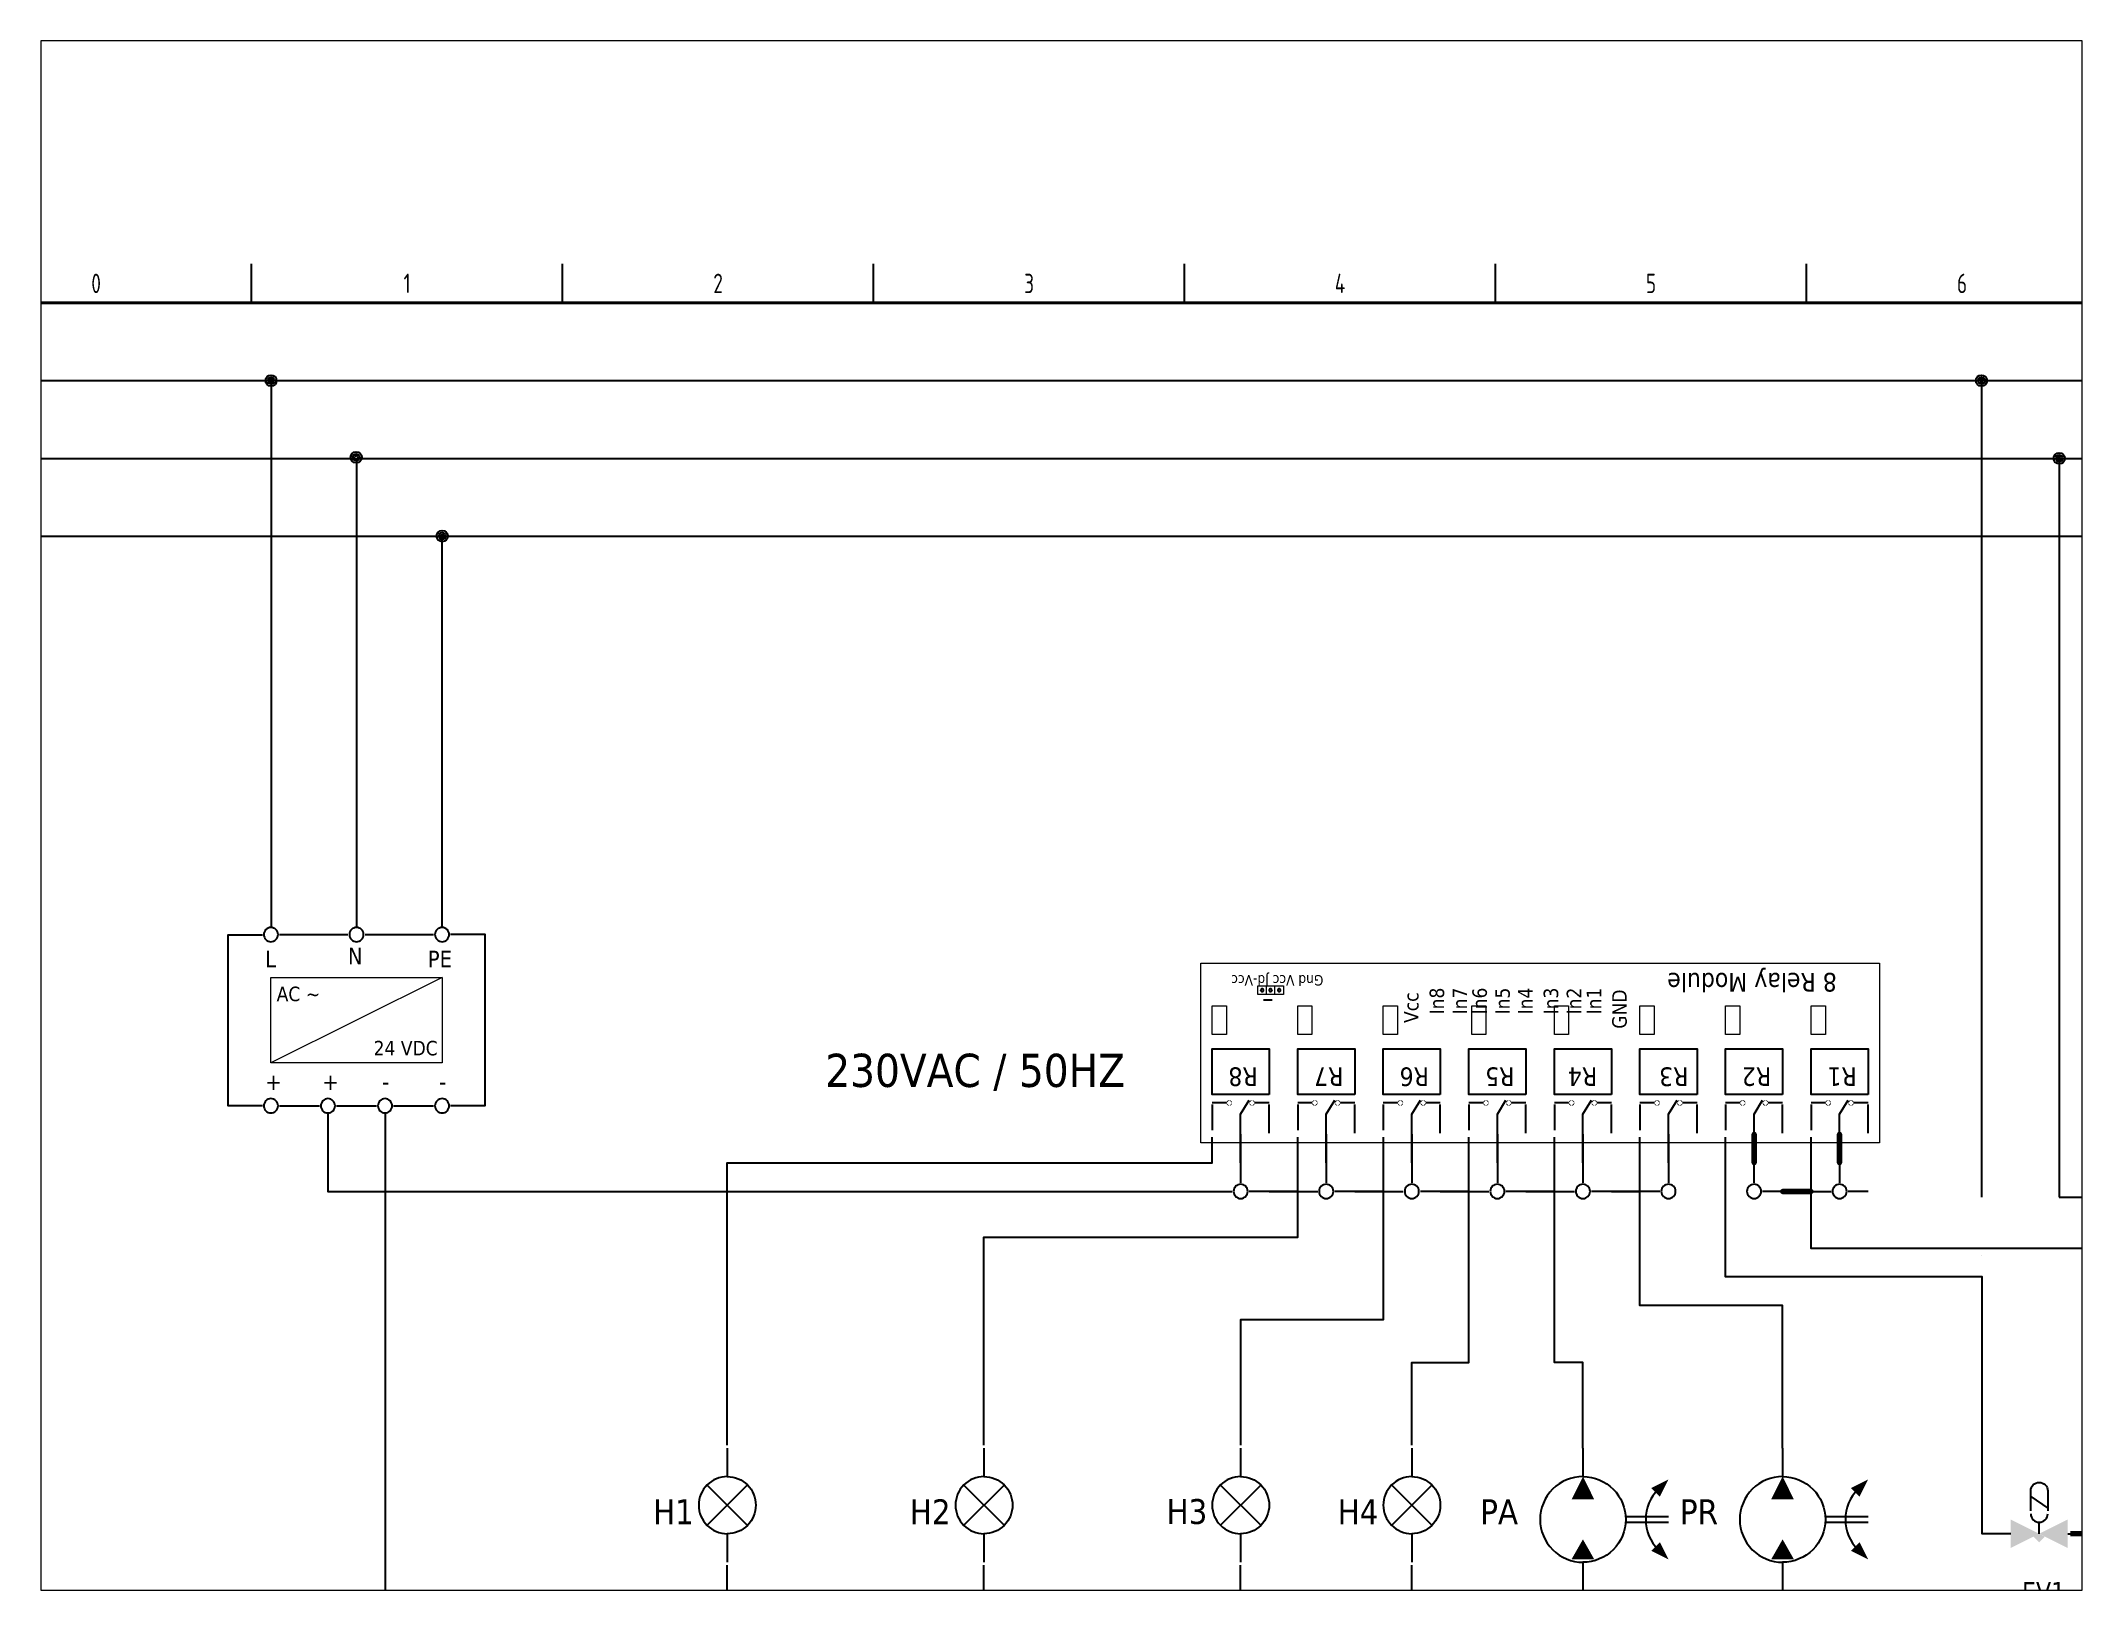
# Paper-space layout 'Layout2' of a CAD drawing. Extents: x 26 to 231, y 20 to 176.
# The model-space entities are those that its viewports show. They can reach past a viewport. Long polylines and large blocks are cut down to what shows.
import ezdxf
from ezdxf.enums import TextEntityAlignment as Align

# ---------------------------------------------------------------- set-up
doc = ezdxf.new("R2010")
doc.units = 0
doc.header["$LTSCALE"] = 10
for name, color, linetype in [('BU_1.5_mm^', 140, 'Continuous'), ('GNYE_1.5_mm^', 3, 'Continuous'), ('PDF _Géométrie', 7, 'Continuous'), ('PDF _Remplissages de solides', 7, 'Continuous'), ('PDF _Texte', 7, 'Continuous'), ('SYMS', 7, 'Continuous'), ('TITLE', 7, 'Continuous'), ('Title blocks', 7, 'Continuous'), ('WIREREF', 52, 'Continuous'), ('WIRES', 7, 'Continuous')]:
    doc.layers.add(name, color=color, linetype=linetype)
doc.styles.add('ISO8', font='ISO8.shx', dxfattribs={"width": 0.8})
doc.styles.add('ITALIC', font='ITALIC')
doc.styles.add('PDF Tahoma', font='tahoma.ttf')
doc.styles.add('SIMPLEX', font='simplex')

# ---------------------------------------------------------------- blocks, each defined once
blk = doc.blocks.new('Title_blocks_A3')
at = {"layer": 'TITLE', "const_width": 0.392}
blk.add_lwpolyline([(372.89, 13.53), (372.89, 276.86), (369.75, 280), (12.53, 280), (9.39, 276.86), (9.39, 13.53), (12.53, 10.39), (369.75, 10.39)], close=True, dxfattribs=at)
at = {"layer": 'Title blocks', "color": 7}
for p, q in [((50, 280), (50, 285)), ((90, 280), (90, 285)), ((130, 280), (130, 285)), ((170, 280), (170, 285)), ((250, 280), (250, 285))]:
    blk.add_line(p, q, dxfattribs=at)
at = {"layer": 'Title blocks', "color": 2}
blk.add_line((210, 280), (210, 285), dxfattribs=at)
at = {"layer": 'TITLE', "color": 1, "style": 'ITALIC'}
for tag, height, p in [('TITLE#1', 1.5, (393.23, 52.79)), ('TITLE#2', 1.5, (393.23, 50.25)), ('TITLE#3', 1.5, (393.23, 47.71)), ('TITLE#4', 1.5, (393.23, 45.16)), ('DWG#', 2, (393.23, 20.38))]:
    blk.add_attdef(tag, text='', height=height, dxfattribs=at).set_placement(p, align=Align.CENTER)
at = {"layer": 'TITLE', "color": 1, "style": 'SIMPLEX'}
blk.add_attdef('CAD#', (376.32, 34.6), '', height=1.25, rotation=90, dxfattribs=at)
at = {"layer": 'TITLE', "color": 1}
for tag, p, height, style in [('ENGINEER', (381.68, 34.6), 1.25, 'ITALIC'), ('CHKDBY', (396.6, 34.6), 1.25, 'ITALIC'), ('JOB#', (384.53, 30.65), 1.25, 'SIMPLEX'), ('DRAWNBY', (397.48, 30.65), 1.25, 'ITALIC'), ('SCALE', (383.14, 26.88), 1.25, 'SIMPLEX'), ('DATE', (396.4, 26.88), 1.25, 'SIMPLEX'), ('SHTS', (397.95, 13.15), 2, 'ITALIC')]:
    blk.add_attdef(tag, p, '', height=height, dxfattribs=dict(at, style=style))
at = {"layer": 'TITLE', "color": 1, "style": 'ITALIC'}
blk.add_attdef('SH#', text='', height=2, dxfattribs=at).set_placement((389.77, 13.15), align=Align.RIGHT)
at = {"layer": 'TITLE', "color": 7, "flags": 9}
blk.add_attdef('WD_TB', (381.46, 10.39), '', height=1.57, dxfattribs=at)
at = {"layer": 'Title blocks', "style": 'ISO8', "width": 0.8}
for s, p in [('0', (30, 282.5)), ('1', (70, 282.5)), ('2', (110, 282.5)), ('3', (150, 282.5)), ('4', (190, 282.5)), ('5', (230, 282.5)), ('6', (270, 282.5))]:
    blk.add_text(s, height=2.5, dxfattribs=at).set_placement(p, align=Align.MIDDLE)
blk = doc.blocks.new('WDDOT')
for radius in [0.72, 0.449, 0.223]:
    blk.add_circle((0, 0), radius)

msp = doc.modelspace()

# ---------------------------------------------------------------- hatches: boundary and pattern name
at = {"layer": 'PDF _Remplissages de solides', "transparency": 33554559}
h = msp.add_hatch(color=256, dxfattribs=at)
h.paths.add_polyline_path([(175.75, 177.49, 0.414213), (175.38, 177.12)], flags=0)
h.paths.add_polyline_path([(176.11, 177.12, 0.414214), (175.75, 177.49)], flags=0)
h.paths.add_polyline_path([(175.75, 176.76, 0.414213), (176.11, 177.12)], flags=0)
h.paths.add_polyline_path([(175.38, 177.12, 0.414213), (175.75, 176.76)], flags=0)
h = msp.add_hatch(color=256, dxfattribs=at)
h.paths.add_polyline_path([(178.68, 177.49, 0.414213), (178.31, 177.12)], flags=0)
h.paths.add_polyline_path([(179.05, 177.12, 0.414214), (178.68, 177.49)], flags=0)
h.paths.add_polyline_path([(178.68, 176.76, 0.414213), (179.05, 177.12)], flags=0)
h.paths.add_polyline_path([(178.31, 177.12, 0.414213), (178.68, 176.76)], flags=0)
h = msp.add_hatch(color=256, dxfattribs=at)
h.paths.add_polyline_path([(186.75, 177.49, 0.414213), (186.38, 177.12)], flags=0)
h.paths.add_polyline_path([(187.12, 177.12, 0.414214), (186.75, 177.49)], flags=0)
h.paths.add_polyline_path([(186.75, 176.76, 0.414213), (187.12, 177.12)], flags=0)
h.paths.add_polyline_path([(186.38, 177.12, 0.414213), (186.75, 176.76)], flags=0)
h = msp.add_hatch(color=256, dxfattribs=at)
h.paths.add_polyline_path([(189.69, 177.49, 0.414213), (189.32, 177.12)], flags=0)
h.paths.add_polyline_path([(190.05, 177.12, 0.414214), (189.69, 177.49)], flags=0)
h.paths.add_polyline_path([(189.69, 176.76, 0.414213), (190.05, 177.12)], flags=0)
h.paths.add_polyline_path([(189.32, 177.12, 0.414213), (189.69, 176.76)], flags=0)
h = msp.add_hatch(color=256, dxfattribs=at)
h.paths.add_polyline_path([(197.76, 177.49, 0.414213), (197.39, 177.12)], flags=0)
h.paths.add_polyline_path([(198.12, 177.12, 0.414214), (197.76, 177.49)], flags=0)
h.paths.add_polyline_path([(197.76, 176.76, 0.414213), (198.12, 177.12)], flags=0)
h.paths.add_polyline_path([(197.39, 177.12, 0.414213), (197.76, 176.76)], flags=0)
h = msp.add_hatch(color=256, dxfattribs=at)
h.paths.add_polyline_path([(200.69, 177.49, 0.414213), (200.33, 177.12)], flags=0)
h.paths.add_polyline_path([(201.06, 177.12, 0.414214), (200.69, 177.49)], flags=0)
h.paths.add_polyline_path([(200.69, 176.76, 0.414213), (201.06, 177.12)], flags=0)
h.paths.add_polyline_path([(200.33, 177.12, 0.414213), (200.69, 176.76)], flags=0)
h = msp.add_hatch(color=256, dxfattribs=at)
h.paths.add_polyline_path([(208.76, 177.49, 0.414213), (208.4, 177.12)], flags=0)
h.paths.add_polyline_path([(209.13, 177.12, 0.414214), (208.76, 177.49)], flags=0)
h.paths.add_polyline_path([(208.76, 176.76, 0.414213), (209.13, 177.12)], flags=0)
h.paths.add_polyline_path([(208.4, 177.12, 0.414213), (208.76, 176.76)], flags=0)
h = msp.add_hatch(color=256, dxfattribs=at)
h.paths.add_polyline_path([(211.7, 177.49, 0.414213), (211.33, 177.12)], flags=0)
h.paths.add_polyline_path([(212.06, 177.12, 0.414214), (211.7, 177.49)], flags=0)
h.paths.add_polyline_path([(211.7, 176.76, 0.414213), (212.06, 177.12)], flags=0)
h.paths.add_polyline_path([(211.33, 177.12, 0.414213), (211.7, 176.76)], flags=0)
h = msp.add_hatch(color=256, dxfattribs=at)
h.paths.add_polyline_path([(219.77, 177.49, 0.414213), (219.4, 177.12)], flags=0)
h.paths.add_polyline_path([(220.14, 177.12, 0.414214), (219.77, 177.49)], flags=0)
h.paths.add_polyline_path([(219.77, 176.76, 0.414213), (220.14, 177.12)], flags=0)
h.paths.add_polyline_path([(219.4, 177.12, 0.414213), (219.77, 176.76)], flags=0)
h = msp.add_hatch(color=256, dxfattribs=at)
h.paths.add_polyline_path([(222.7, 177.49, 0.414213), (222.34, 177.12)], flags=0)
h.paths.add_polyline_path([(223.07, 177.12, 0.414214), (222.7, 177.49)], flags=0)
h.paths.add_polyline_path([(222.7, 176.76, 0.414213), (223.07, 177.12)], flags=0)
h.paths.add_polyline_path([(222.34, 177.12, 0.414213), (222.7, 176.76)], flags=0)
h = msp.add_hatch(color=256, dxfattribs=at)
h.paths.add_polyline_path([(230.77, 177.49, 0.414213), (230.41, 177.12)], flags=0)
h.paths.add_polyline_path([(231.14, 177.12, 0.414214), (230.77, 177.49)], flags=0)
h.paths.add_polyline_path([(230.77, 176.76, 0.414213), (231.14, 177.12)], flags=0)
h.paths.add_polyline_path([(230.41, 177.12, 0.414213), (230.77, 176.76)], flags=0)
h = msp.add_hatch(color=256, dxfattribs=at)
h.paths.add_polyline_path([(233.71, 177.49, 0.414213), (233.34, 177.12)], flags=0)
h.paths.add_polyline_path([(234.08, 177.12, 0.414214), (233.71, 177.49)], flags=0)
h.paths.add_polyline_path([(233.71, 176.76, 0.414213), (234.08, 177.12)], flags=0)
h.paths.add_polyline_path([(233.34, 177.12, 0.414213), (233.71, 176.76)], flags=0)
h = msp.add_hatch(color=256, dxfattribs=at)
h.paths.add_polyline_path([(241.78, 177.49, 0.414213), (241.41, 177.12)], flags=0)
h.paths.add_polyline_path([(242.15, 177.12, 0.414214), (241.78, 177.49)], flags=0)
h.paths.add_polyline_path([(241.78, 176.76, 0.414213), (242.15, 177.12)], flags=0)
h.paths.add_polyline_path([(241.41, 177.12, 0.414213), (241.78, 176.76)], flags=0)
h = msp.add_hatch(color=256, dxfattribs=at)
h.paths.add_polyline_path([(244.71, 177.49, 0.414213), (244.35, 177.12)], flags=0)
h.paths.add_polyline_path([(245.08, 177.12, 0.414214), (244.71, 177.49)], flags=0)
h.paths.add_polyline_path([(244.71, 176.76, 0.414213), (245.08, 177.12)], flags=0)
h.paths.add_polyline_path([(244.35, 177.12, 0.414213), (244.71, 176.76)], flags=0)
h = msp.add_hatch(color=256, dxfattribs=at)
h.paths.add_polyline_path([(252.79, 177.49, 0.414213), (252.42, 177.12)], flags=0)
h.paths.add_polyline_path([(253.15, 177.12, 0.414214), (252.79, 177.49)], flags=0)
h.paths.add_polyline_path([(252.79, 176.76, 0.414213), (253.15, 177.12)], flags=0)
h.paths.add_polyline_path([(252.42, 177.12, 0.414213), (252.79, 176.76)], flags=0)
h = msp.add_hatch(color=256, dxfattribs=at)
h.paths.add_polyline_path([(255.72, 177.49, 0.414213), (255.35, 177.12)], flags=0)
h.paths.add_polyline_path([(256.09, 177.12, 0.414214), (255.72, 177.49)], flags=0)
h.paths.add_polyline_path([(255.72, 176.76, 0.414213), (256.09, 177.12)], flags=0)
h.paths.add_polyline_path([(255.35, 177.12, 0.414213), (255.72, 176.76)], flags=0)
at = {"layer": 'PDF _Remplissages de solides', "true_color": 0xffffff, "transparency": 33554559}
msp.add_hatch(color=7, dxfattribs=at).paths.add_polyline_path([(280.67, 121.36), (279.93, 120.63), (279.2, 121.36), (276.26, 119.89), (276.26, 123.56), (283.6, 119.89), (283.6, 123.56), (279.2, 121.36), (279.93, 121.73)])

# ---------------------------------------------------------------- linework, layer by layer
at = {"layer": 'BU_1.5_mm^'}
for p, q in [((20, 260), (362.5, 260)), ((63.51, 260), (63.51, 199.7)), ((282.5, 260), (282.5, 165)), ((282.5, 165), (317.5, 165))]:
    msp.add_line(p, q, dxfattribs=at)
at = {"layer": 'GNYE_1.5_mm^'}
for p, q in [((20, 250), (362.5, 250)), ((74.48, 250.01), (74.48, 199.72))]:
    msp.add_line(p, q, dxfattribs=at)
at = {"layer": 'PDF _Géométrie', "lineweight": 25}
for points in [[(52.48, 199.68, 0.414214), (51.57, 198.77, 0.414214), (52.48, 197.85, 0.414214), (53.4, 198.77, 0.414214)], [(63.49, 199.68, 0.414214), (62.57, 198.77, 0.414214), (63.49, 197.85, 0.414214), (64.41, 198.77, 0.414214)], [(74.5, 199.68, 0.414214), (73.58, 198.77, 0.414214), (74.5, 197.85, 0.414214), (75.41, 198.77, 0.414214)], [(179.97, 191.43, 0.414216), (180.15, 191.61, 0.414216), (179.97, 191.8, 0.414216), (179.78, 191.61, 0.414216)], [(181.07, 191.43, 0.414216), (181.25, 191.61, 0.414216), (181.07, 191.8, 0.414216), (180.88, 191.61, 0.414216)], [(182.17, 191.43, 0.414216), (182.35, 191.61, 0.414216), (182.17, 191.8, 0.414216), (181.98, 191.61, 0.414216)], [(52.48, 177.67, 0.414214), (51.57, 176.76, 0.414214), (52.48, 175.84, 0.414214), (53.4, 176.76, 0.414214)], [(59.82, 177.67, 0.414214), (58.9, 176.76, 0.414214), (59.82, 175.84, 0.414214), (60.74, 176.76, 0.414214)], [(67.16, 177.67, 0.414214), (66.24, 176.76, 0.414214), (67.16, 175.84, 0.414214), (68.08, 176.76, 0.414214)], [(74.5, 177.67, 0.414214), (73.58, 176.76, 0.414214), (74.5, 175.84, 0.414214), (75.41, 176.76, 0.414214)], [(176.3, 165.75, 0.414214), (177.21, 164.83, 0.414214), (178.13, 165.75, 0.414214), (177.21, 166.67, 0.414214)], [(187.3, 165.75, 0.414214), (188.22, 164.83, 0.414214), (189.14, 165.75, 0.414214), (188.22, 166.67, 0.414214)], [(198.31, 165.75, 0.414214), (199.22, 164.83, 0.414214), (200.14, 165.75, 0.414214), (199.22, 166.67, 0.414214)], [(209.31, 165.75, 0.414214), (210.23, 164.83, 0.414214), (211.15, 165.75, 0.414214), (210.23, 166.67, 0.414214)], [(220.32, 165.75, 0.414214), (221.24, 164.83, 0.414214), (222.15, 165.75, 0.414214), (221.24, 166.67, 0.414214)], [(232.24, 166.67, 0.414214), (231.32, 165.75, 0.414214), (232.24, 164.83, 0.414214), (233.16, 165.75, 0.414214)], [(244.16, 165.75, 0.414214), (243.25, 166.67, 0.414214), (242.33, 165.75, 0.414214), (243.25, 164.83, 0.414214)], [(253.34, 165.75, 0.414214), (254.25, 164.83, 0.414214), (255.17, 165.75, 0.414214), (254.25, 166.67, 0.414214)], [(287.27, 115.31, 0.414214), (286.35, 114.39, 0.414214), (287.27, 113.47, 0.414214), (288.19, 114.39, 0.414214)]]:
    msp.add_lwpolyline(points, format="xyb", close=True, dxfattribs=at)
for points in [[(51.38, 176.76), (46.98, 176.76), (46.98, 198.72), (51.38, 198.72)], [(53.59, 198.77), (62.39, 198.77)], [(64.59, 198.77), (73.4, 198.77)], [(75.6, 198.82), (80, 198.82), (80, 176.76), (75.6, 176.76)], [(181.25, 190.33), (180.15, 190.33)], [(53.59, 176.76), (58.72, 176.76)], [(60.92, 176.76), (66.06, 176.76)], [(68.26, 176.76), (73.4, 176.76)], [(175.38, 177.12), (173.55, 177.12)], [(173.55, 176.93), (173.55, 173.6)], [(177.21, 172.72), (177.21, 175.66), (178.31, 177.49)], [(180.88, 177.12), (179.05, 177.12)], [(180.88, 173.25), (180.88, 176.92)], [(186.38, 177.12), (184.55, 177.12)], [(184.55, 176.93), (184.55, 173.6)], [(188.22, 172.72), (188.22, 175.66), (189.32, 177.49)], [(191.89, 177.12), (190.05, 177.12)], [(191.89, 173.25), (191.89, 176.92)], [(197.39, 177.12), (195.56, 177.12)], [(195.56, 176.93), (195.56, 173.6)], [(199.22, 172.72), (199.22, 175.66), (200.33, 177.49)], [(202.89, 177.12), (201.06, 177.12)], [(202.89, 173.25), (202.89, 176.92)], [(208.4, 177.12), (206.56, 177.12)], [(206.56, 176.93), (206.56, 173.6)], [(210.23, 172.72), (210.23, 175.66), (211.33, 177.49)], [(213.9, 177.12), (212.06, 177.12)], [(213.9, 173.25), (213.9, 176.92)], [(219.4, 177.12), (217.57, 177.12)], [(217.57, 176.93), (217.57, 173.6)], [(221.24, 172.72), (221.24, 175.66), (222.34, 177.49)], [(224.9, 177.12), (223.07, 177.12)], [(224.9, 173.25), (224.9, 176.92)], [(230.41, 177.12), (228.57, 177.12)], [(228.57, 176.93), (228.57, 173.6)], [(232.24, 172.72), (232.24, 175.66), (233.34, 177.49)], [(235.91, 177.12), (234.08, 177.12)], [(235.91, 173.25), (235.91, 176.92)], [(241.41, 177.12), (239.58, 177.12)], [(239.58, 176.93), (239.58, 173.6)], [(243.25, 172.72), (243.25, 175.66), (244.35, 177.49)], [(246.92, 177.12), (245.08, 177.12)], [(246.92, 173.25), (246.92, 176.92)], [(252.42, 177.12), (250.58, 177.12)], [(250.58, 176.93), (250.58, 173.6)], [(254.25, 172.72), (254.25, 175.66), (255.35, 177.49)], [(257.92, 177.12), (256.09, 177.12)], [(257.92, 173.25), (257.92, 176.92)], [(67.16, 175.66), (67.16, 173.09), (67.16, 107.05), (103.84, 107.05), (107.51, 107.05)], [(177.21, 169.42), (177.21, 166.85)], [(188.22, 169.42), (188.22, 166.85)], [(199.22, 169.42), (199.22, 166.85)], [(210.23, 169.42), (210.23, 166.85)], [(221.24, 169.42), (221.24, 166.85)], [(232.24, 169.42), (232.24, 166.85)], [(243.25, 166.85), (243.25, 169.42)], [(254.25, 169.42), (254.25, 166.85)], [(173.55, 165.75), (176.11, 165.75)], [(180.88, 165.75), (178.31, 165.75)], [(184.55, 165.75), (187.12, 165.75)], [(191.89, 165.75), (189.32, 165.75)], [(195.56, 165.75), (198.12, 165.75)], [(202.89, 165.75), (200.33, 165.75)], [(206.56, 165.75), (209.13, 165.75)], [(213.9, 165.75), (211.33, 165.75)], [(217.57, 165.75), (220.14, 165.75)], [(224.9, 165.75), (222.34, 165.75)], [(231.14, 165.75), (228.57, 165.75)], [(246.92, 165.75), (244.35, 165.75)], [(250.58, 165.75), (253.15, 165.75)], [(257.92, 165.75), (255.35, 165.75)], [(113.76, 127.98), (108.6, 122.82)], [(108.6, 127.98), (113.76, 122.82)], [(146.78, 127.98), (141.62, 122.82)], [(141.62, 127.98), (146.78, 122.82)], [(179.79, 127.98), (174.63, 122.82)], [(174.63, 127.98), (179.79, 122.82)], [(201.8, 127.98), (196.65, 122.82)], [(196.65, 127.98), (201.8, 122.82)], [(278.83, 126.5), (281.03, 125.03)], [(226.74, 123.93), (232.24, 123.93)], [(252.42, 123.93), (257.92, 123.93)], [(226.74, 123.2), (232.24, 123.2)], [(252.42, 123.2), (257.92, 123.2)], [(276.26, 121.73), (275.9, 121.73)], [(283.6, 121.73), (283.97, 121.73)], [(111.18, 110.72), (111.18, 114.39), (111.18, 117.69)], [(144.2, 110.72), (144.2, 114.39), (144.2, 117.69)], [(177.21, 110.72), (177.21, 114.39), (177.21, 117.69)], [(199.23, 110.72), (199.23, 114.39), (199.23, 117.69)]]:
    msp.add_lwpolyline(points, dxfattribs=at)
at = {"layer": 'PDF _Géométrie', "lineweight": 13}
for points in [[(259.39, 171.99), (172.08, 171.99), (172.08, 195.1), (259.39, 195.1)], [(52.48, 193.26), (74.5, 193.26), (74.5, 182.26), (52.48, 182.26)], [(182.72, 191.06), (179.41, 191.06), (179.41, 192.16), (182.72, 192.16)], [(175.38, 185.93), (173.55, 185.93), (173.55, 189.6), (175.38, 189.6)], [(186.38, 185.93), (184.55, 185.93), (184.55, 189.6), (186.38, 189.6)], [(197.39, 185.93), (195.56, 185.93), (195.56, 189.6), (197.39, 189.6)], [(208.76, 185.93), (206.93, 185.93), (206.93, 189.6), (208.76, 189.6)], [(219.4, 185.93), (217.57, 185.93), (217.57, 189.6), (219.4, 189.6)], [(230.41, 185.93), (228.57, 185.93), (228.57, 189.6), (230.41, 189.6)], [(241.41, 185.93), (239.58, 185.93), (239.58, 189.6), (241.41, 189.6)], [(252.42, 185.93), (250.58, 185.93), (250.58, 189.6), (252.42, 189.6)]]:
    msp.add_lwpolyline(points, close=True, dxfattribs=at)
for points in [[(74.5, 193.26), (52.48, 182.26)], [(180.52, 191.06), (180.52, 192.16)], [(181.62, 191.06), (181.62, 192.16)]]:
    msp.add_lwpolyline(points, dxfattribs=at)
at = {"layer": 'PDF _Géométrie', "lineweight": 25}
for points in [[(180.88, 178.22), (173.55, 178.22), (173.55, 184.09), (180.88, 184.09)], [(191.89, 178.22), (184.55, 178.22), (184.55, 184.09), (191.89, 184.09)], [(202.89, 178.22), (195.56, 178.22), (195.56, 184.09), (202.89, 184.09)], [(213.9, 178.22), (206.56, 178.22), (206.56, 184.09), (213.9, 184.09)], [(224.9, 178.22), (217.57, 178.22), (217.57, 184.09), (224.9, 184.09)], [(235.91, 178.22), (228.57, 178.22), (228.57, 184.09), (235.91, 184.09)], [(246.92, 178.22), (239.58, 178.22), (239.58, 184.09), (246.92, 184.09)], [(257.92, 178.22), (250.58, 178.22), (250.58, 184.09), (257.92, 184.09)]]:
    msp.add_lwpolyline(points, close=True, dxfattribs=at)
at = {"layer": 'PDF _Géométrie', "color": 12, "lineweight": 25, "true_color": 0xd30000}
for points in [[(59.82, 175.66), (59.82, 173.09), (59.82, 165.75), (169.88, 165.75), (173.55, 165.75)], [(177.21, 169.42), (177.21, 173.09), (177.21, 169.42), (177.21, 172.72)], [(188.22, 169.42), (188.22, 173.09), (188.22, 169.42), (188.22, 172.72)], [(199.23, 169.42), (199.23, 173.09), (199.23, 169.42), (199.23, 172.72)], [(210.23, 169.42), (210.23, 173.09), (210.23, 169.42), (210.23, 172.72)], [(221.24, 169.42), (221.24, 173.09), (221.24, 169.42), (221.24, 172.72)], [(232.24, 169.42), (232.24, 173.09), (232.24, 169.42), (232.24, 172.72)], [(184.55, 165.75), (180.88, 165.75), (184.55, 165.75), (180.88, 165.75)], [(191.89, 165.75), (195.56, 165.75), (191.89, 165.75), (195.56, 165.75)], [(206.56, 165.75), (202.89, 165.75), (206.56, 165.75), (202.89, 165.75)], [(217.57, 165.75), (213.9, 165.75), (217.57, 165.75), (213.9, 165.75)], [(224.91, 165.75), (228.57, 165.75), (224.91, 165.75), (228.57, 165.75)]]:
    msp.add_lwpolyline(points, dxfattribs=at)
at = {"layer": 'PDF _Géométrie', "color": 131, "lineweight": 25, "true_color": 0x55ffff}
msp.add_lwpolyline([(111.18, 133.1), (111.18, 136.4), (111.18, 169.42), (173.55, 169.42), (173.55, 172.72)], dxfattribs=at)
at = {"layer": 'PDF _Géométrie', "color": 173, "lineweight": 25, "true_color": 0x5555ff}
msp.add_lwpolyline([(144.2, 133.1), (144.2, 139.34), (144.2, 153.28), (144.2, 159.88), (184.55, 159.88), (184.55, 166.48), (184.55, 172.72)], dxfattribs=at)
at = {"layer": 'PDF _Géométrie', "color": 74, "lineweight": 25, "true_color": 0x55aa00}
msp.add_lwpolyline([(195.56, 172.72), (195.56, 169.42), (195.56, 149.24), (191.89, 149.24), (177.21, 149.24), (177.21, 136.4), (177.21, 133.1)], dxfattribs=at)
at = {"layer": 'PDF _Géométrie', "color": 21, "lineweight": 25, "true_color": 0xffaa7f}
msp.add_lwpolyline([(199.23, 133.1), (199.23, 136.4), (199.23, 143.74), (206.56, 143.74), (206.56, 169.42), (206.56, 172.72)], dxfattribs=at)
at = {"layer": 'PDF _Géométrie', "color": 230, "lineweight": 25, "true_color": 0xff007f}
msp.add_lwpolyline([(221.24, 132.73), (221.24, 134.57), (221.24, 143.74), (217.57, 143.74), (217.57, 171.25), (217.57, 172.72)], dxfattribs=at)
at = {"layer": 'PDF _Géométrie', "color": 40, "lineweight": 25, "true_color": 0xffaa00}
msp.add_lwpolyline([(246.92, 132.73), (246.92, 134.57), (246.92, 151.08), (228.57, 151.08), (228.57, 171.25), (228.57, 172.72)], dxfattribs=at)
at = {"layer": 'PDF _Géométrie', "color": 6, "lineweight": 25}
msp.add_lwpolyline([(275.9, 121.73), (272.6, 121.73), (272.6, 154.74), (239.58, 154.74), (239.58, 165.75), (239.58, 172.72)], dxfattribs=at)
at = {"layer": 'PDF _Géométrie', "color": 34, "lineweight": 70, "true_color": 0xac5600}
for points in [[(243.25, 169.42), (243.25, 173.09), (243.25, 169.42), (243.25, 172.72)], [(254.25, 169.42), (254.25, 173.09), (254.25, 169.42), (254.25, 172.72)], [(250.59, 165.75), (246.92, 165.75), (250.59, 165.75), (246.92, 165.75)]]:
    msp.add_lwpolyline(points, dxfattribs=at)
at = {"layer": 'PDF _Géométrie', "color": 20, "lineweight": 25, "true_color": 0xff5500}
msp.add_lwpolyline([(301.58, 121.73), (298.28, 121.73), (298.28, 158.41), (250.58, 158.41), (250.58, 165.75), (250.58, 172.72)], dxfattribs=at)
at = {"layer": 'PDF _Géométrie', "lineweight": 25}
for points in [[(111.18, 132.73), (111.18, 129.07, 0.414214), (107.51, 125.4, 0.414214), (111.18, 121.73)], [(144.2, 132.73), (144.2, 129.07, 0.414214), (140.53, 125.4, 0.414214), (144.2, 121.73)], [(177.21, 132.73), (177.21, 129.07, 0.414214), (173.55, 125.4, 0.414214), (177.21, 121.73)], [(199.22, 132.73), (199.22, 129.07, 0.414214), (195.56, 125.4, 0.414214), (199.22, 121.73)], [(221.24, 132.73), (221.24, 129.07, 0.414214), (215.73, 123.56, 0.414214), (221.24, 118.06)], [(246.92, 132.73), (246.92, 129.07, 0.414214), (241.41, 123.56, 0.414214), (246.92, 118.06)], [(111.18, 129.07, -0.414214), (114.85, 125.4, -0.414214), (111.18, 121.73), (111.18, 118.06)], [(144.2, 129.07, -0.414214), (147.87, 125.4, -0.414214), (144.2, 121.73), (144.2, 118.06)], [(177.21, 129.07, -0.414214), (180.88, 125.4, -0.414214), (177.21, 121.73), (177.21, 118.06)], [(199.22, 129.07, -0.414214), (202.89, 125.4, -0.414214), (199.22, 121.73), (199.22, 118.06)], [(221.24, 129.07, -0.414214), (226.74, 123.56, -0.414214), (221.24, 118.06), (221.24, 114.39), (221.24, 110.72), (221.24, 114.39), (221.24, 110.72)], [(246.92, 129.07, -0.414214), (252.42, 123.56, -0.414214), (246.92, 118.06), (246.92, 114.39), (246.92, 110.72), (246.92, 114.39), (246.92, 110.72)], [(230.92, 127.45, 0.199589), (229.31, 123.56, 0.199589), (230.92, 119.67)], [(256.6, 127.45, 0.199589), (254.99, 123.56, 0.199589), (256.6, 119.67)], [(278.83, 124.66), (278.83, 127.23, -0.414214), (279.93, 128.33, -0.414214), (281.03, 127.23), (281.03, 124.66)], [(279.93, 121.73), (279.93, 123.2, 0.414214), (281.03, 124.3)]]:
    msp.add_lwpolyline(points, format="xyb", dxfattribs=at)
at = {"layer": 'PDF _Géométrie', "color": 5, "lineweight": 70}
msp.add_lwpolyline([(287.27, 118.06), (287.27, 121.73), (283.97, 121.73)], dxfattribs=at)
at = {"layer": 'PDF _Géométrie', "lineweight": 25}
msp.add_arc((279.93, 124.3), 1.1, 180, 270, dxfattribs=at)
at = {"layer": 'PDF _Remplissages de solides', "lineweight": 25, "transparency": 33554559}
for points in [[(219.77, 126.13), (222.7, 126.13), (221.24, 129.07)], [(245.45, 126.13), (248.38, 126.13), (246.92, 129.07)], [(219.77, 118.43), (222.7, 118.43), (221.24, 121)], [(245.45, 118.43), (248.38, 118.43), (246.92, 121)]]:
    msp.add_solid(points, dxfattribs=at)
at = {"layer": 'PDF _Remplissages de solides', "lineweight": 13, "transparency": 33554559}
for points in [[(230.04, 127.6), (231.14, 126.5), (232.24, 128.7)], [(255.72, 127.6), (256.82, 126.5), (257.92, 128.7)], [(230.04, 119.53), (231.14, 120.63), (232.24, 118.43)], [(255.72, 119.53), (256.82, 120.63), (257.92, 118.43)]]:
    msp.add_solid(points, dxfattribs=at)
at = {"layer": 'WIRES', "color": 42}
msp.add_line((20, 270), (362.5, 270), dxfattribs=at)
at = {"layer": 'WIRES', "color": 44}
for p, q in [((52.5, 270), (52.5, 199.68)), ((272.5, 270), (272.5, 165))]:
    msp.add_line(p, q, dxfattribs=at)
at = {"layer": 'WIRES'}
msp.add_line((272.5, 157.5), (272.5, 157.5), dxfattribs=at)
msp.add_line((272.5, 157.5), (272.5, 157.5), dxfattribs=at)

# ---------------------------------------------------------------- block references
at = {"layer": 'SYMS'}
for name, p in [('Title_blocks_A3', (0, 0)), ('WDDOT', (52.5, 270)), ('WDDOT', (272.5, 270)), ('WDDOT', (63.45, 260.13)), ('WDDOT', (282.5, 260)), ('WDDOT', (74.52, 250.01))]:
    msp.add_blockref(name, p, dxfattribs=at)

# ---------------------------------------------------------------- texts
at = {"layer": 'PDF _Texte', "attachment_point": 4, "style": 'PDF Tahoma'}
for s, insert, char_height in [('N', (62.39, 196), 2.13), ('L', (51.75, 195.63), 2.13), ('PE', (72.66, 195.63), 2.134), ('AC ~', (53.22, 191.12), 1.867), ('24 VDC', (65.69, 184.15), 1.867), ('230VAC / 50HZ', (123.78, 181.04), 4.2675), ('+', (51.75, 179.86), 2.13), ('+', (59.09, 179.86), 2.13), ('-', (66.79, 179.86), 2.13), ('-', (74.13, 179.86), 2.13), ('H1', (101.64, 124.55), 3.201), ('H2', (134.66, 124.55), 3.201), ('H3', (167.68, 124.55), 3.201), ('H4', (189.69, 124.55), 3.201), ('PA', (208.03, 124.55), 3.201), ('PR', (233.71, 124.55), 3.201), ('EV1', (277.73, 114.31), 2.4)]:
    msp.add_mtext(s, dxfattribs=dict(at, insert=insert, char_height=char_height))
for s, insert, char_height, rotation in [('8 Relay Module', (253.89, 192.98), 2.4005, 180), ('Gnd Vcc Jd-Vcc', (187.85, 193.07), 1.3336, 180), ('In8', (202.47, 188.5), 1.867, 90), ('In7', (205.41, 188.5), 1.867, 90), ('In6', (207.97, 188.5), 1.867, 90), ('In5', (210.91, 188.5), 1.867, 90), ('In4', (213.84, 188.5), 1.867, 90), ('In3', (217.14, 188.5), 1.867, 90), ('In2', (220.08, 188.5), 1.867, 90), ('In1', (222.65, 188.5), 1.867, 90), ('Vcc', (199.17, 187.4), 1.867, 90), ('GND', (225.95, 186.66), 1.867, 90), ('R8', (179.41, 180.51), 2.4, 180), ('R7', (190.42, 180.51), 2.4, 180), ('R6', (201.43, 180.51), 2.4, 180), ('R5', (212.43, 180.51), 2.4, 180), ('R4', (223.07, 180.51), 2.4, 180), ('R3', (234.81, 180.51), 2.4, 180), ('R2', (245.45, 180.51), 2.4, 180), ('R1', (256.45, 180.51), 2.4, 180)]:
    msp.add_mtext(s, dxfattribs=dict(at, insert=insert, char_height=char_height, rotation=rotation))

psp = doc.layouts.new('Layout2')

# ---------------------------------------------------------------- viewports
at = {"layer": 'WIREREF'}
psp.add_viewport(center=(128.5, 97.5), size=(205.6, 156), view_center_point=(154.17, 214.08), view_height=199.2203, dxfattribs=at)

doc.saveas('drawing.dxf')
